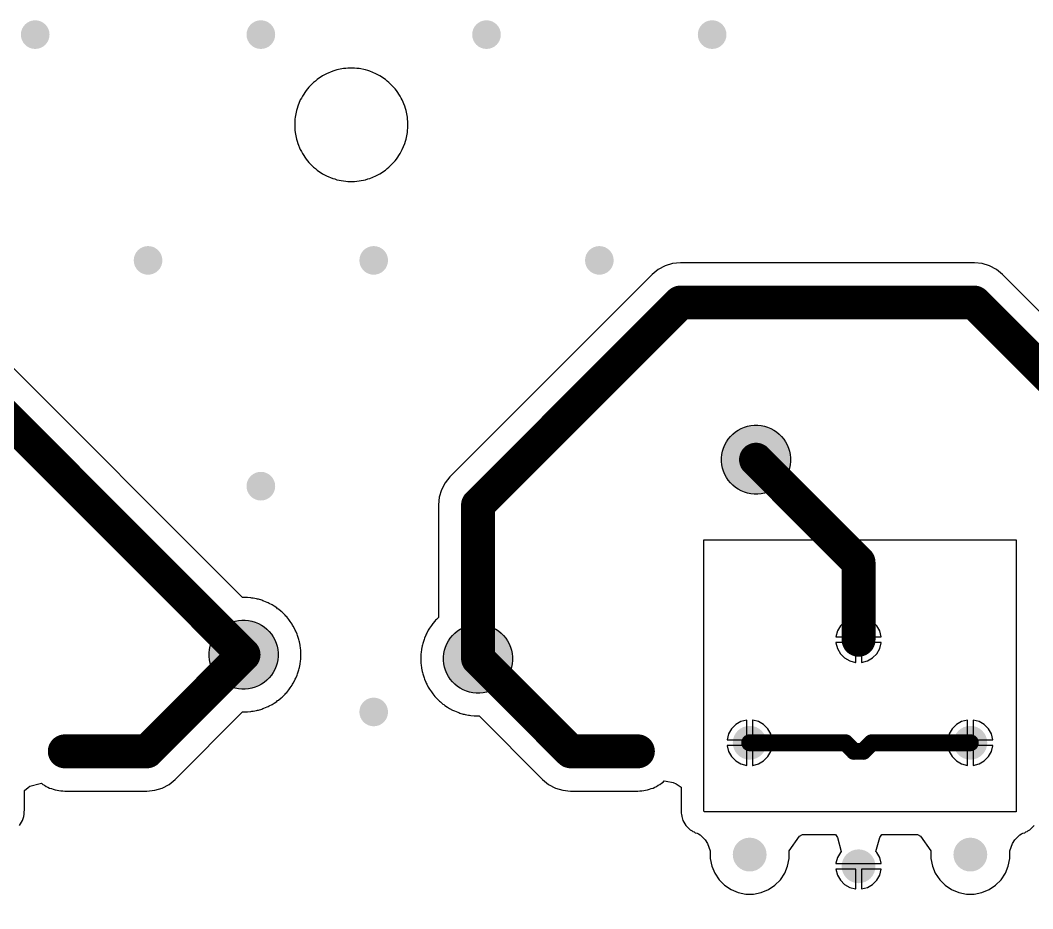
# Model space of a CAD drawing. Header units: inches. Extents: x 4.53 to 13.89, y 0.79 to 10.58.
# Drawn here: x 8.635 to 10.402, y 4.775 to 6.324 of the extents above; entities that cross this region are included whole.
import ezdxf

# ---------------------------------------------------------------- set-up
doc = ezdxf.new("R2010")
doc.units = ezdxf.units.IN
doc.header["$MEASUREMENT"] = 0
for name, color, linetype in [('Pad Holes', 156, 'Continuous'), ('Top Layer', 1, 'Continuous'), ('Via Holes', 16, 'Continuous')]:
    doc.layers.add(name, color=color, linetype=linetype)

# ---------------------------------------------------------------- blocks, each defined once
blk = doc.blocks.new('TEST_POINT_1_5MM_6')
at = {"layer": 'Top Layer'}
blk.add_hatch(color=1, dxfattribs=at).paths.add_polyline_path([(-0.003, -0.0602), (-0.0088, -0.0596), (-0.0146, -0.0585), (-0.0203, -0.0568), (-0.0258, -0.0545), (-0.031, -0.0517), (-0.0359, -0.0484), (-0.0405, -0.0447), (-0.0447, -0.0405), (-0.0484, -0.0359), (-0.0517, -0.031), (-0.0545, -0.0258), (-0.0568, -0.0203), (-0.0585, -0.0146), (-0.0596, -0.0088), (-0.0602, -0.003), (-0.0602, 0), (-0.0602, 0.003), (-0.0596, 0.0088), (-0.0585, 0.0146), (-0.0568, 0.0203), (-0.0545, 0.0258), (-0.0517, 0.031), (-0.0484, 0.0359), (-0.0447, 0.0405), (-0.0405, 0.0447), (-0.0359, 0.0484), (-0.031, 0.0517), (-0.0258, 0.0545), (-0.0203, 0.0568), (-0.0146, 0.0585), (-0.0088, 0.0596), (-0.003, 0.0602), (0, 0.0602), (0.003, 0.0602), (0.0088, 0.0596), (0.0146, 0.0585), (0.0203, 0.0568), (0.0258, 0.0545), (0.031, 0.0517), (0.0359, 0.0484), (0.0405, 0.0447), (0.0447, 0.0405), (0.0484, 0.0359), (0.0517, 0.031), (0.0545, 0.0258), (0.0568, 0.0203), (0.0585, 0.0146), (0.0596, 0.0088), (0.0602, 0.003), (0.0602, 0), (0.0602, -0.003), (0.0596, -0.0088), (0.0585, -0.0146), (0.0568, -0.0203), (0.0545, -0.0258), (0.0517, -0.031), (0.0484, -0.0359), (0.0447, -0.0405), (0.0405, -0.0447), (0.0359, -0.0484), (0.031, -0.0517), (0.0258, -0.0545), (0.0203, -0.0568), (0.0146, -0.0585), (0.0088, -0.0596), (0.003, -0.0602), (0, -0.0602)])
for p, q in [((-0.031, 0.0517), (-0.0258, 0.0545)), ((-0.0258, 0.0545), (-0.0203, 0.0568)), ((-0.0203, 0.0568), (-0.0146, 0.0585)), ((-0.0146, 0.0585), (-0.0088, 0.0596)), ((-0.0088, 0.0596), (-0.003, 0.0602)), ((-0.003, 0.0602), (0, 0.0602)), ((0, 0.0602), (0.003, 0.0602)), ((0.003, 0.0602), (0.0088, 0.0596)), ((0.0088, 0.0596), (0.0146, 0.0585)), ((0.0146, 0.0585), (0.0203, 0.0568)), ((0.0203, 0.0568), (0.0258, 0.0545)), ((0.0258, 0.0545), (0.031, 0.0517)), ((-0.0517, 0.031), (-0.0484, 0.0359)), ((-0.0484, 0.0359), (-0.0447, 0.0405)), ((-0.0447, 0.0405), (-0.0405, 0.0447)), ((-0.0405, 0.0447), (-0.0359, 0.0484)), ((-0.0359, 0.0484), (-0.031, 0.0517)), ((0.031, 0.0517), (0.0359, 0.0484)), ((0.0359, 0.0484), (0.0405, 0.0447)), ((0.0405, 0.0447), (0.0447, 0.0405)), ((0.0447, 0.0405), (0.0484, 0.0359)), ((0.0484, 0.0359), (0.0517, 0.031)), ((-0.0585, 0.0146), (-0.0568, 0.0203)), ((-0.0568, 0.0203), (-0.0545, 0.0258)), ((-0.0545, 0.0258), (-0.0517, 0.031)), ((0.0517, 0.031), (0.0545, 0.0258)), ((0.0545, 0.0258), (0.0568, 0.0203)), ((0.0568, 0.0203), (0.0585, 0.0146)), ((-0.0602, 0.003), (-0.0596, 0.0088)), ((-0.0602, 0), (-0.0602, 0.003)), ((-0.0602, -0.003), (-0.0602, 0)), ((-0.0596, 0.0088), (-0.0585, 0.0146)), ((0.0585, 0.0146), (0.0596, 0.0088)), ((0.0596, 0.0088), (0.0602, 0.003)), ((0.0602, 0.003), (0.0602, 0)), ((0.0602, 0), (0.0602, -0.003)), ((-0.0596, -0.0088), (-0.0602, -0.003)), ((-0.0585, -0.0146), (-0.0596, -0.0088)), ((-0.0568, -0.0203), (-0.0585, -0.0146)), ((0.0585, -0.0146), (0.0568, -0.0203)), ((0.0596, -0.0088), (0.0585, -0.0146)), ((0.0602, -0.003), (0.0596, -0.0088)), ((-0.0545, -0.0258), (-0.0568, -0.0203)), ((-0.0517, -0.031), (-0.0545, -0.0258)), ((-0.0484, -0.0359), (-0.0517, -0.031)), ((0.0517, -0.031), (0.0484, -0.0359)), ((0.0545, -0.0258), (0.0517, -0.031)), ((0.0568, -0.0203), (0.0545, -0.0258)), ((-0.0447, -0.0405), (-0.0484, -0.0359)), ((-0.0405, -0.0447), (-0.0447, -0.0405)), ((-0.0359, -0.0484), (-0.0405, -0.0447)), ((-0.031, -0.0517), (-0.0359, -0.0484)), ((-0.0258, -0.0545), (-0.031, -0.0517)), ((0.031, -0.0517), (0.0258, -0.0545)), ((0.0359, -0.0484), (0.031, -0.0517)), ((0.0405, -0.0447), (0.0359, -0.0484)), ((0.0447, -0.0405), (0.0405, -0.0447)), ((0.0484, -0.0359), (0.0447, -0.0405)), ((-0.0203, -0.0568), (-0.0258, -0.0545)), ((-0.0146, -0.0585), (-0.0203, -0.0568)), ((-0.0088, -0.0596), (-0.0146, -0.0585)), ((-0.003, -0.0602), (-0.0088, -0.0596)), ((0, -0.0602), (-0.003, -0.0602)), ((0, -0.0602), (0, -0.0602)), ((0.003, -0.0602), (0, -0.0602)), ((0.0088, -0.0596), (0.003, -0.0602)), ((0.0146, -0.0585), (0.0088, -0.0596)), ((0.0203, -0.0568), (0.0146, -0.0585)), ((0.0258, -0.0545), (0.0203, -0.0568))]:
    blk.add_line(p, q, dxfattribs=at)
blk = doc.blocks.new('TEST_POINT_1_5MM_11')
at = {"layer": 'Top Layer'}
blk.add_hatch(color=1, dxfattribs=at).paths.add_polyline_path([(-0.003, -0.0602), (-0.0088, -0.0596), (-0.0146, -0.0585), (-0.0203, -0.0568), (-0.0258, -0.0545), (-0.031, -0.0517), (-0.0359, -0.0484), (-0.0405, -0.0447), (-0.0447, -0.0405), (-0.0484, -0.0359), (-0.0517, -0.031), (-0.0545, -0.0258), (-0.0568, -0.0203), (-0.0585, -0.0146), (-0.0596, -0.0088), (-0.0602, -0.003), (-0.0602, 0), (-0.0602, 0.003), (-0.0596, 0.0088), (-0.0585, 0.0146), (-0.0568, 0.0203), (-0.0545, 0.0258), (-0.0517, 0.031), (-0.0484, 0.0359), (-0.0447, 0.0405), (-0.0405, 0.0447), (-0.0359, 0.0484), (-0.031, 0.0517), (-0.0258, 0.0545), (-0.0203, 0.0568), (-0.0146, 0.0585), (-0.0088, 0.0596), (-0.003, 0.0602), (0, 0.0602), (0.003, 0.0602), (0.0088, 0.0596), (0.0146, 0.0585), (0.0203, 0.0568), (0.0258, 0.0545), (0.031, 0.0517), (0.0359, 0.0484), (0.0405, 0.0447), (0.0447, 0.0405), (0.0484, 0.0359), (0.0517, 0.031), (0.0545, 0.0258), (0.0568, 0.0203), (0.0585, 0.0146), (0.0596, 0.0088), (0.0602, 0.003), (0.0602, 0), (0.0602, -0.003), (0.0596, -0.0088), (0.0585, -0.0146), (0.0568, -0.0203), (0.0545, -0.0258), (0.0517, -0.031), (0.0484, -0.0359), (0.0447, -0.0405), (0.0405, -0.0447), (0.0359, -0.0484), (0.031, -0.0517), (0.0258, -0.0545), (0.0203, -0.0568), (0.0146, -0.0585), (0.0088, -0.0596), (0.003, -0.0602), (0, -0.0602)])
for p, q in [((-0.031, 0.0517), (-0.0258, 0.0545)), ((-0.0258, 0.0545), (-0.0203, 0.0568)), ((-0.0203, 0.0568), (-0.0146, 0.0585)), ((-0.0146, 0.0585), (-0.0088, 0.0596)), ((-0.0088, 0.0596), (-0.003, 0.0602)), ((-0.003, 0.0602), (0, 0.0602)), ((0, 0.0602), (0.003, 0.0602)), ((0.003, 0.0602), (0.0088, 0.0596)), ((0.0088, 0.0596), (0.0146, 0.0585)), ((0.0146, 0.0585), (0.0203, 0.0568)), ((0.0203, 0.0568), (0.0258, 0.0545)), ((0.0258, 0.0545), (0.031, 0.0517)), ((-0.0517, 0.031), (-0.0484, 0.0359)), ((-0.0484, 0.0359), (-0.0447, 0.0405)), ((-0.0447, 0.0405), (-0.0405, 0.0447)), ((-0.0405, 0.0447), (-0.0359, 0.0484)), ((-0.0359, 0.0484), (-0.031, 0.0517)), ((0.031, 0.0517), (0.0359, 0.0484)), ((0.0359, 0.0484), (0.0405, 0.0447)), ((0.0405, 0.0447), (0.0447, 0.0405)), ((0.0447, 0.0405), (0.0484, 0.0359)), ((0.0484, 0.0359), (0.0517, 0.031)), ((-0.0585, 0.0146), (-0.0568, 0.0203)), ((-0.0568, 0.0203), (-0.0545, 0.0258)), ((-0.0545, 0.0258), (-0.0517, 0.031)), ((0.0517, 0.031), (0.0545, 0.0258)), ((0.0545, 0.0258), (0.0568, 0.0203)), ((0.0568, 0.0203), (0.0585, 0.0146)), ((-0.0602, 0.003), (-0.0596, 0.0088)), ((-0.0602, 0), (-0.0602, 0.003)), ((-0.0602, -0.003), (-0.0602, 0)), ((-0.0596, 0.0088), (-0.0585, 0.0146)), ((0.0585, 0.0146), (0.0596, 0.0088)), ((0.0596, 0.0088), (0.0602, 0.003)), ((0.0602, 0.003), (0.0602, 0)), ((0.0602, 0), (0.0602, -0.003)), ((-0.0596, -0.0088), (-0.0602, -0.003)), ((-0.0585, -0.0146), (-0.0596, -0.0088)), ((-0.0568, -0.0203), (-0.0585, -0.0146)), ((0.0585, -0.0146), (0.0568, -0.0203)), ((0.0596, -0.0088), (0.0585, -0.0146)), ((0.0602, -0.003), (0.0596, -0.0088)), ((-0.0545, -0.0258), (-0.0568, -0.0203)), ((-0.0517, -0.031), (-0.0545, -0.0258)), ((-0.0484, -0.0359), (-0.0517, -0.031)), ((0.0517, -0.031), (0.0484, -0.0359)), ((0.0545, -0.0258), (0.0517, -0.031)), ((0.0568, -0.0203), (0.0545, -0.0258)), ((-0.0447, -0.0405), (-0.0484, -0.0359)), ((-0.0405, -0.0447), (-0.0447, -0.0405)), ((-0.0359, -0.0484), (-0.0405, -0.0447)), ((-0.031, -0.0517), (-0.0359, -0.0484)), ((-0.0258, -0.0545), (-0.031, -0.0517)), ((0.031, -0.0517), (0.0258, -0.0545)), ((0.0359, -0.0484), (0.031, -0.0517)), ((0.0405, -0.0447), (0.0359, -0.0484)), ((0.0447, -0.0405), (0.0405, -0.0447)), ((0.0484, -0.0359), (0.0447, -0.0405)), ((-0.0203, -0.0568), (-0.0258, -0.0545)), ((-0.0146, -0.0585), (-0.0203, -0.0568)), ((-0.0088, -0.0596), (-0.0146, -0.0585)), ((-0.003, -0.0602), (-0.0088, -0.0596)), ((0, -0.0602), (-0.003, -0.0602)), ((0, -0.0602), (0, -0.0602)), ((0.003, -0.0602), (0, -0.0602)), ((0.0088, -0.0596), (0.003, -0.0602)), ((0.0146, -0.0585), (0.0088, -0.0596)), ((0.0203, -0.0568), (0.0146, -0.0585)), ((0.0258, -0.0545), (0.0203, -0.0568))]:
    blk.add_line(p, q, dxfattribs=at)
blk = doc.blocks.new('TEST_POINT_1_5MM_14')
at = {"layer": 'Top Layer'}
blk.add_hatch(color=1, dxfattribs=at).paths.add_polyline_path([(-0.003, -0.0602), (-0.0088, -0.0596), (-0.0146, -0.0585), (-0.0203, -0.0568), (-0.0258, -0.0545), (-0.031, -0.0517), (-0.0359, -0.0484), (-0.0405, -0.0447), (-0.0447, -0.0405), (-0.0484, -0.0359), (-0.0517, -0.031), (-0.0545, -0.0258), (-0.0568, -0.0203), (-0.0585, -0.0146), (-0.0596, -0.0088), (-0.0602, -0.003), (-0.0602, 0), (-0.0602, 0.003), (-0.0596, 0.0088), (-0.0585, 0.0146), (-0.0568, 0.0203), (-0.0545, 0.0258), (-0.0517, 0.031), (-0.0484, 0.0359), (-0.0447, 0.0405), (-0.0405, 0.0447), (-0.0359, 0.0484), (-0.031, 0.0517), (-0.0258, 0.0545), (-0.0203, 0.0568), (-0.0146, 0.0585), (-0.0088, 0.0596), (-0.003, 0.0602), (0, 0.0602), (0.003, 0.0602), (0.0088, 0.0596), (0.0146, 0.0585), (0.0203, 0.0568), (0.0258, 0.0545), (0.031, 0.0517), (0.0359, 0.0484), (0.0405, 0.0447), (0.0447, 0.0405), (0.0484, 0.0359), (0.0517, 0.031), (0.0545, 0.0258), (0.0568, 0.0203), (0.0585, 0.0146), (0.0596, 0.0088), (0.0602, 0.003), (0.0602, 0), (0.0602, -0.003), (0.0596, -0.0088), (0.0585, -0.0146), (0.0568, -0.0203), (0.0545, -0.0258), (0.0517, -0.031), (0.0484, -0.0359), (0.0447, -0.0405), (0.0405, -0.0447), (0.0359, -0.0484), (0.031, -0.0517), (0.0258, -0.0545), (0.0203, -0.0568), (0.0146, -0.0585), (0.0088, -0.0596), (0.003, -0.0602), (0, -0.0602)])
for p, q in [((-0.031, 0.0517), (-0.0258, 0.0545)), ((-0.0258, 0.0545), (-0.0203, 0.0568)), ((-0.0203, 0.0568), (-0.0146, 0.0585)), ((-0.0146, 0.0585), (-0.0088, 0.0596)), ((-0.0088, 0.0596), (-0.003, 0.0602)), ((-0.003, 0.0602), (0, 0.0602)), ((0, 0.0602), (0.003, 0.0602)), ((0.003, 0.0602), (0.0088, 0.0596)), ((0.0088, 0.0596), (0.0146, 0.0585)), ((0.0146, 0.0585), (0.0203, 0.0568)), ((0.0203, 0.0568), (0.0258, 0.0545)), ((0.0258, 0.0545), (0.031, 0.0517)), ((-0.0517, 0.031), (-0.0484, 0.0359)), ((-0.0484, 0.0359), (-0.0447, 0.0405)), ((-0.0447, 0.0405), (-0.0405, 0.0447)), ((-0.0405, 0.0447), (-0.0359, 0.0484)), ((-0.0359, 0.0484), (-0.031, 0.0517)), ((0.031, 0.0517), (0.0359, 0.0484)), ((0.0359, 0.0484), (0.0405, 0.0447)), ((0.0405, 0.0447), (0.0447, 0.0405)), ((0.0447, 0.0405), (0.0484, 0.0359)), ((0.0484, 0.0359), (0.0517, 0.031)), ((-0.0585, 0.0146), (-0.0568, 0.0203)), ((-0.0568, 0.0203), (-0.0545, 0.0258)), ((-0.0545, 0.0258), (-0.0517, 0.031)), ((0.0517, 0.031), (0.0545, 0.0258)), ((0.0545, 0.0258), (0.0568, 0.0203)), ((0.0568, 0.0203), (0.0585, 0.0146)), ((-0.0602, 0.003), (-0.0596, 0.0088)), ((-0.0602, 0), (-0.0602, 0.003)), ((-0.0602, -0.003), (-0.0602, 0)), ((-0.0596, 0.0088), (-0.0585, 0.0146)), ((0.0585, 0.0146), (0.0596, 0.0088)), ((0.0596, 0.0088), (0.0602, 0.003)), ((0.0602, 0.003), (0.0602, 0)), ((0.0602, 0), (0.0602, -0.003)), ((-0.0596, -0.0088), (-0.0602, -0.003)), ((-0.0585, -0.0146), (-0.0596, -0.0088)), ((-0.0568, -0.0203), (-0.0585, -0.0146)), ((0.0585, -0.0146), (0.0568, -0.0203)), ((0.0596, -0.0088), (0.0585, -0.0146)), ((0.0602, -0.003), (0.0596, -0.0088)), ((-0.0545, -0.0258), (-0.0568, -0.0203)), ((-0.0517, -0.031), (-0.0545, -0.0258)), ((-0.0484, -0.0359), (-0.0517, -0.031)), ((0.0517, -0.031), (0.0484, -0.0359)), ((0.0545, -0.0258), (0.0517, -0.031)), ((0.0568, -0.0203), (0.0545, -0.0258)), ((-0.0447, -0.0405), (-0.0484, -0.0359)), ((-0.0405, -0.0447), (-0.0447, -0.0405)), ((-0.0359, -0.0484), (-0.0405, -0.0447)), ((-0.031, -0.0517), (-0.0359, -0.0484)), ((-0.0258, -0.0545), (-0.031, -0.0517)), ((0.031, -0.0517), (0.0258, -0.0545)), ((0.0359, -0.0484), (0.031, -0.0517)), ((0.0405, -0.0447), (0.0359, -0.0484)), ((0.0447, -0.0405), (0.0405, -0.0447)), ((0.0484, -0.0359), (0.0447, -0.0405)), ((-0.0203, -0.0568), (-0.0258, -0.0545)), ((-0.0146, -0.0585), (-0.0203, -0.0568)), ((-0.0088, -0.0596), (-0.0146, -0.0585)), ((-0.003, -0.0602), (-0.0088, -0.0596)), ((0, -0.0602), (-0.003, -0.0602)), ((0, -0.0602), (0, -0.0602)), ((0.003, -0.0602), (0, -0.0602)), ((0.0088, -0.0596), (0.003, -0.0602)), ((0.0146, -0.0585), (0.0088, -0.0596)), ((0.0203, -0.0568), (0.0146, -0.0585)), ((0.0258, -0.0545), (0.0203, -0.0568))]:
    blk.add_line(p, q, dxfattribs=at)
blk = doc.blocks.new('RES_2W_VERTICAL_95')
at = {"layer": 'Pad Holes'}
h = blk.add_hatch(color=7, dxfattribs=at)
edge = h.paths.add_edge_path()
edge.add_arc((0, 0), 0.0197, 0, 360)
h = blk.add_hatch(color=7, dxfattribs=at)
edge = h.paths.add_edge_path()
edge.add_arc((0.195, 0), 0.0197, 0, 360)
at = {"layer": 'Top Layer'}
h = blk.add_hatch(color=1, dxfattribs=at)
edge = h.paths.add_edge_path()
edge.add_arc((0, 0), 0.0295, 0, 360)
h = blk.add_hatch(color=1, dxfattribs=at)
edge = h.paths.add_edge_path()
edge.add_arc((0.195, 0), 0.0295, 0, 360)
blk = doc.blocks.new('RES_2W_VERTICAL_99')
at = {"layer": 'Pad Holes'}
h = blk.add_hatch(color=7, dxfattribs=at)
edge = h.paths.add_edge_path()
edge.add_arc((0, 0), 0.0197, 0, 360)
h = blk.add_hatch(color=7, dxfattribs=at)
edge = h.paths.add_edge_path()
edge.add_arc((0.195, 0), 0.0197, 0, 360)
at = {"layer": 'Top Layer'}
h = blk.add_hatch(color=1, dxfattribs=at)
edge = h.paths.add_edge_path()
edge.add_arc((0, 0), 0.0295, 0, 360)
h = blk.add_hatch(color=1, dxfattribs=at)
edge = h.paths.add_edge_path()
edge.add_arc((0.195, 0), 0.0295, 0, 360)
blk = doc.blocks.new('CAP_PANASSONIC_100N_450V_105')
at = {"layer": 'Pad Holes'}
h = blk.add_hatch(color=7, dxfattribs=at)
edge = h.paths.add_edge_path()
edge.add_arc((0, 0), 0.0197, 0, 360)
h = blk.add_hatch(color=7, dxfattribs=at)
edge = h.paths.add_edge_path()
edge.add_arc((0.395, 0), 0.0197, 0, 360)
at = {"layer": 'Top Layer'}
h = blk.add_hatch(color=1, dxfattribs=at)
edge = h.paths.add_edge_path()
edge.add_arc((0, 0), 0.0295, 0, 360)
h = blk.add_hatch(color=1, dxfattribs=at)
edge = h.paths.add_edge_path()
edge.add_arc((0.395, 0), 0.0295, 0, 360)
blk = doc.blocks.new('CAP_PANASSONIC_100N_450V_116')
at = {"layer": 'Pad Holes'}
h = blk.add_hatch(color=7, dxfattribs=at)
edge = h.paths.add_edge_path()
edge.add_arc((0, 0), 0.0197, 0, 360)
h = blk.add_hatch(color=7, dxfattribs=at)
edge = h.paths.add_edge_path()
edge.add_arc((0.395, 0), 0.0197, 0, 360)
at = {"layer": 'Top Layer'}
h = blk.add_hatch(color=1, dxfattribs=at)
edge = h.paths.add_edge_path()
edge.add_arc((0, 0), 0.0295, 0, 360)
h = blk.add_hatch(color=1, dxfattribs=at)
edge = h.paths.add_edge_path()
edge.add_arc((0.395, 0), 0.0295, 0, 360)
blk = doc.blocks.new('CAP_PANASSONIC_100N_450V_117')
at = {"layer": 'Pad Holes'}
h = blk.add_hatch(color=7, dxfattribs=at)
edge = h.paths.add_edge_path()
edge.add_arc((0, 0), 0.0197, 0, 360)
h = blk.add_hatch(color=7, dxfattribs=at)
edge = h.paths.add_edge_path()
edge.add_arc((0.395, 0), 0.0197, 0, 360)
at = {"layer": 'Top Layer'}
h = blk.add_hatch(color=1, dxfattribs=at)
edge = h.paths.add_edge_path()
edge.add_arc((0, 0), 0.0295, 0, 360)
h = blk.add_hatch(color=1, dxfattribs=at)
edge = h.paths.add_edge_path()
edge.add_arc((0.395, 0), 0.0295, 0, 360)

msp = doc.modelspace()

# ---------------------------------------------------------------- hatches: boundary and pattern name
at = {"layer": 'Top Layer'}
h = msp.add_hatch(color=1, dxfattribs=at)
edge = h.paths.add_edge_path()
edge.add_arc((8.6614, 6.2992), 0.025, 0, 360)
h = msp.add_hatch(color=1, dxfattribs=at)
edge = h.paths.add_edge_path()
edge.add_arc((9.0551, 6.2992), 0.025, 0, 360)
h = msp.add_hatch(color=1, dxfattribs=at)
edge = h.paths.add_edge_path()
edge.add_arc((9.4488, 6.2992), 0.025, 0, 360)
h = msp.add_hatch(color=1, dxfattribs=at)
edge = h.paths.add_edge_path()
edge.add_arc((9.8425, 6.2992), 0.025, 0, 360)
h = msp.add_hatch(color=1, dxfattribs=at)
edge = h.paths.add_edge_path()
edge.add_arc((8.8583, 5.9055), 0.025, 0, 360)
h = msp.add_hatch(color=1, dxfattribs=at)
edge = h.paths.add_edge_path()
edge.add_arc((9.252, 5.9055), 0.025, 0, 360)
h = msp.add_hatch(color=1, dxfattribs=at)
edge = h.paths.add_edge_path()
edge.add_arc((9.6457, 5.9055), 0.025, 0, 360)
h = msp.add_hatch(color=1, dxfattribs=at)
edge = h.paths.add_edge_path()
edge.add_arc((9.0551, 5.5118), 0.025, 0, 360)
h = msp.add_hatch(color=1, dxfattribs=at)
edge = h.paths.add_edge_path()
edge.add_arc((9.252, 5.1181), 0.025, 0, 360)
at = {"layer": 'Via Holes'}
h = msp.add_hatch(color=7, dxfattribs=at)
edge = h.paths.add_edge_path()
edge.add_arc((8.6614, 6.2992), 0.014, 0, 360)
h = msp.add_hatch(color=7, dxfattribs=at)
edge = h.paths.add_edge_path()
edge.add_arc((9.0551, 6.2992), 0.014, 0, 360)
h = msp.add_hatch(color=7, dxfattribs=at)
edge = h.paths.add_edge_path()
edge.add_arc((9.4488, 6.2992), 0.014, 0, 360)
h = msp.add_hatch(color=7, dxfattribs=at)
edge = h.paths.add_edge_path()
edge.add_arc((9.8425, 6.2992), 0.014, 0, 360)
h = msp.add_hatch(color=7, dxfattribs=at)
edge = h.paths.add_edge_path()
edge.add_arc((8.8583, 5.9055), 0.014, 0, 360)
h = msp.add_hatch(color=7, dxfattribs=at)
edge = h.paths.add_edge_path()
edge.add_arc((9.252, 5.9055), 0.014, 0, 360)
h = msp.add_hatch(color=7, dxfattribs=at)
edge = h.paths.add_edge_path()
edge.add_arc((9.6457, 5.9055), 0.014, 0, 360)
h = msp.add_hatch(color=7, dxfattribs=at)
edge = h.paths.add_edge_path()
edge.add_arc((9.0551, 5.5118), 0.014, 0, 360)
h = msp.add_hatch(color=7, dxfattribs=at)
edge = h.paths.add_edge_path()
edge.add_arc((9.252, 5.1181), 0.014, 0, 360)

# ---------------------------------------------------------------- linework, layer by layer
at = {"layer": 'Top Layer'}
for p, q in [((9.1842, 6.2365), (9.1804, 6.2355)), ((9.1879, 6.2377), (9.1842, 6.2365)), ((9.1993, 6.24), (9.1879, 6.2377)), ((9.2032, 6.2402), (9.1993, 6.24)), ((9.207, 6.2407), (9.2032, 6.2402)), ((9.2187, 6.2407), (9.207, 6.2407)), ((9.2225, 6.2402), (9.2187, 6.2407)), ((9.2264, 6.24), (9.2225, 6.2402)), ((9.2378, 6.2377), (9.2264, 6.24)), ((9.2415, 6.2365), (9.2378, 6.2377)), ((9.2453, 6.2355), (9.2415, 6.2365)), ((9.1531, 6.2209), (9.1502, 6.2183)), ((9.1628, 6.2273), (9.1531, 6.2209)), ((9.1663, 6.2291), (9.1628, 6.2273)), ((9.1697, 6.231), (9.1663, 6.2291)), ((9.1804, 6.2355), (9.1697, 6.231)), ((9.256, 6.231), (9.2453, 6.2355)), ((9.2594, 6.2291), (9.256, 6.231)), ((9.2629, 6.2273), (9.2594, 6.2291)), ((9.2726, 6.2209), (9.2629, 6.2273)), ((9.2755, 6.2183), (9.2726, 6.2209)), ((9.134, 6.2017), (9.1275, 6.192)), ((9.1365, 6.2046), (9.134, 6.2017)), ((9.1389, 6.2077), (9.1365, 6.2046)), ((9.1471, 6.2159), (9.1389, 6.2077)), ((9.1502, 6.2183), (9.1471, 6.2159)), ((9.2786, 6.2159), (9.2755, 6.2183)), ((9.2868, 6.2077), (9.2786, 6.2159)), ((9.2892, 6.2046), (9.2868, 6.2077)), ((9.2917, 6.2017), (9.2892, 6.2046)), ((9.2982, 6.192), (9.2917, 6.2017)), ((9.1238, 6.1852), (9.1194, 6.1744)), ((9.1258, 6.1885), (9.1238, 6.1852)), ((9.1275, 6.192), (9.1258, 6.1885)), ((9.2999, 6.1885), (9.2982, 6.192)), ((9.3019, 6.1852), (9.2999, 6.1885)), ((9.3063, 6.1744), (9.3019, 6.1852)), ((9.1171, 6.167), (9.1148, 6.1555)), ((9.1184, 6.1706), (9.1171, 6.167)), ((9.1194, 6.1744), (9.1184, 6.1706)), ((9.3073, 6.1706), (9.3063, 6.1744)), ((9.3086, 6.167), (9.3073, 6.1706)), ((9.3109, 6.1555), (9.3086, 6.167)), ((9.1146, 6.1517), (9.1141, 6.1478)), ((9.1141, 6.1478), (9.1141, 6.1362)), ((9.1148, 6.1555), (9.1146, 6.1517)), ((9.3111, 6.1517), (9.3109, 6.1555)), ((9.3116, 6.1478), (9.3111, 6.1517)), ((9.3116, 6.1362), (9.3116, 6.1478)), ((9.1141, 6.1362), (9.1146, 6.1323)), ((9.1146, 6.1323), (9.1148, 6.1284)), ((9.3109, 6.1284), (9.3111, 6.1323)), ((9.3111, 6.1323), (9.3116, 6.1362)), ((9.1148, 6.1284), (9.1171, 6.117)), ((9.1171, 6.117), (9.1184, 6.1133)), ((9.1184, 6.1133), (9.1194, 6.1096)), ((9.3063, 6.1096), (9.3073, 6.1133)), ((9.3073, 6.1133), (9.3086, 6.117)), ((9.3086, 6.117), (9.3109, 6.1284)), ((9.1194, 6.1096), (9.1238, 6.0988)), ((9.1238, 6.0988), (9.1258, 6.0954)), ((9.1258, 6.0954), (9.1275, 6.0919)), ((9.2982, 6.0919), (9.2999, 6.0954)), ((9.2999, 6.0954), (9.3019, 6.0988)), ((9.3019, 6.0988), (9.3063, 6.1096)), ((9.1275, 6.0919), (9.134, 6.0823)), ((9.134, 6.0823), (9.1365, 6.0793)), ((9.1365, 6.0793), (9.1389, 6.0763)), ((9.2868, 6.0763), (9.2892, 6.0793)), ((9.2892, 6.0793), (9.2917, 6.0823)), ((9.2917, 6.0823), (9.2982, 6.0919)), ((9.1389, 6.0763), (9.1471, 6.068)), ((9.1471, 6.068), (9.1502, 6.0657)), ((9.1502, 6.0657), (9.1531, 6.0631)), ((9.1531, 6.0631), (9.1628, 6.0566)), ((9.2629, 6.0566), (9.2726, 6.0631)), ((9.2726, 6.0631), (9.2755, 6.0657)), ((9.2755, 6.0657), (9.2786, 6.068)), ((9.2786, 6.068), (9.2868, 6.0763)), ((9.1628, 6.0566), (9.1663, 6.0549)), ((9.1663, 6.0549), (9.1697, 6.053)), ((9.1697, 6.053), (9.1804, 6.0485)), ((9.1804, 6.0485), (9.1842, 6.0475)), ((9.1842, 6.0475), (9.1879, 6.0462)), ((9.1879, 6.0462), (9.1993, 6.044)), ((9.1993, 6.044), (9.2032, 6.0437)), ((9.2032, 6.0437), (9.207, 6.0432)), ((9.207, 6.0432), (9.2187, 6.0432)), ((9.2187, 6.0432), (9.2225, 6.0437)), ((9.2225, 6.0437), (9.2264, 6.044)), ((9.2264, 6.044), (9.2378, 6.0462)), ((9.2378, 6.0462), (9.2415, 6.0475)), ((9.2415, 6.0475), (9.2453, 6.0485)), ((9.2453, 6.0485), (9.256, 6.053)), ((9.256, 6.053), (9.2594, 6.0549)), ((9.2594, 6.0549), (9.2629, 6.0566)), ((9.787, 5.9012), (9.7735, 5.8999)), ((10.3, 5.9012), (9.787, 5.9012)), ((10.3135, 5.8999), (10.3, 5.9012)), ((9.7485, 5.8896), (9.738, 5.881)), ((9.7605, 5.896), (9.7485, 5.8896)), ((9.7735, 5.8999), (9.7605, 5.896)), ((10.3265, 5.896), (10.3135, 5.8999)), ((10.3385, 5.8896), (10.3265, 5.896)), ((10.349, 5.881), (10.3385, 5.8896)), ((9.738, 5.881), (9.385, 5.528)), ((10.7807, 5.4492), (10.349, 5.881)), ((9.023, 5.3179), (8.575, 5.766)), ((9.3764, 5.5175), (9.37, 5.5055)), ((9.385, 5.528), (9.3764, 5.5175)), ((9.37, 5.5055), (9.3661, 5.4925)), ((9.3661, 5.4925), (9.3648, 5.479)), ((9.3648, 5.479), (9.3648, 5.2831)), ((9.828, 4.9868), (9.828, 5.418)), ((9.828, 5.418), (10.373, 5.418)), ((10.373, 5.418), (10.373, 4.981)), ((9.028, 5.3179), (9.023, 5.3179)), ((9.0299, 5.3177), (9.028, 5.3179)), ((9.0318, 5.3177), (9.0299, 5.3177)), ((9.0377, 5.3171), (9.0318, 5.3177)), ((9.0396, 5.3167), (9.0377, 5.3171)), ((9.0416, 5.3166), (9.0396, 5.3167)), ((9.0474, 5.3154), (9.0416, 5.3166)), ((9.0492, 5.3148), (9.0474, 5.3154)), ((9.0512, 5.3145), (9.0492, 5.3148)), ((9.0568, 5.3128), (9.0512, 5.3145)), ((9.0586, 5.3119), (9.0568, 5.3128)), ((9.0605, 5.3114), (9.0586, 5.3119)), ((9.066, 5.3092), (9.0605, 5.3114)), ((9.0677, 5.3082), (9.066, 5.3092)), ((9.0695, 5.3075), (9.0677, 5.3082)), ((9.0747, 5.3047), (9.0695, 5.3075)), ((9.0763, 5.3036), (9.0747, 5.3047)), ((9.0781, 5.3027), (9.0763, 5.3036)), ((9.083, 5.2994), (9.0781, 5.3027)), ((9.0844, 5.2981), (9.083, 5.2994)), ((9.0861, 5.2971), (9.0844, 5.2981)), ((9.0907, 5.2934), (9.0861, 5.2971)), ((9.092, 5.2919), (9.0907, 5.2934)), ((9.0936, 5.2907), (9.092, 5.2919)), ((9.0977, 5.2866), (9.0936, 5.2907)), ((9.0989, 5.285), (9.0977, 5.2866)), ((9.1004, 5.2837), (9.0989, 5.285)), ((9.1041, 5.2791), (9.1004, 5.2837)), ((9.3648, 5.2831), (9.3613, 5.2796)), ((10.0928, 5.2835), (10.0827, 5.2808)), ((10.093, 5.2835), (10.0928, 5.2835)), ((10.093, 5.249), (10.093, 5.2835)), ((10.1032, 5.2835), (10.103, 5.2835)), ((10.103, 5.2835), (10.103, 5.249)), ((10.1133, 5.2808), (10.1032, 5.2835)), ((9.1051, 5.2774), (9.1041, 5.2791)), ((9.1064, 5.276), (9.1051, 5.2774)), ((9.1097, 5.2711), (9.1064, 5.276)), ((9.1106, 5.2693), (9.1097, 5.2711)), ((9.1117, 5.2677), (9.1106, 5.2693)), ((9.1145, 5.2625), (9.1117, 5.2677)), ((9.3526, 5.269), (9.3493, 5.2641)), ((9.3539, 5.2704), (9.3526, 5.269)), ((9.3549, 5.2721), (9.3539, 5.2704)), ((9.3586, 5.2767), (9.3549, 5.2721)), ((9.3601, 5.278), (9.3586, 5.2767)), ((9.3613, 5.2796), (9.3601, 5.278)), ((10.0664, 5.2683), (10.0612, 5.2593)), ((10.0737, 5.2756), (10.0664, 5.2683)), ((10.0827, 5.2808), (10.0737, 5.2756)), ((10.1223, 5.2756), (10.1133, 5.2808)), ((10.1296, 5.2683), (10.1223, 5.2756)), ((10.1348, 5.2593), (10.1296, 5.2683)), ((9.1152, 5.2607), (9.1145, 5.2625)), ((9.1162, 5.259), (9.1152, 5.2607)), ((9.1184, 5.2535), (9.1162, 5.259)), ((9.1189, 5.2516), (9.1184, 5.2535)), ((9.1198, 5.2498), (9.1189, 5.2516)), ((9.1215, 5.2442), (9.1198, 5.2498)), ((9.3428, 5.252), (9.3406, 5.2465)), ((9.3438, 5.2537), (9.3428, 5.252)), ((9.3445, 5.2555), (9.3438, 5.2537)), ((9.3473, 5.2607), (9.3445, 5.2555)), ((9.3484, 5.2623), (9.3473, 5.2607)), ((9.3493, 5.2641), (9.3484, 5.2623)), ((10.0612, 5.2593), (10.0585, 5.2492)), ((10.0585, 5.2492), (10.0585, 5.249)), ((10.0585, 5.249), (10.093, 5.249)), ((10.103, 5.249), (10.1375, 5.249)), ((10.1375, 5.2492), (10.1348, 5.2593)), ((10.1375, 5.249), (10.1375, 5.2492)), ((9.1218, 5.2422), (9.1215, 5.2442)), ((9.1224, 5.2404), (9.1218, 5.2422)), ((9.1236, 5.2346), (9.1224, 5.2404)), ((9.1237, 5.2326), (9.1236, 5.2346)), ((9.1241, 5.2307), (9.1237, 5.2326)), ((9.1247, 5.2249), (9.1241, 5.2307)), ((9.3366, 5.2334), (9.3354, 5.2276)), ((9.3372, 5.2352), (9.3366, 5.2334)), ((9.3375, 5.2372), (9.3372, 5.2352)), ((9.3392, 5.2428), (9.3375, 5.2372)), ((9.3401, 5.2446), (9.3392, 5.2428)), ((9.3406, 5.2465), (9.3401, 5.2446)), ((10.093, 5.239), (10.0585, 5.239)), ((10.0585, 5.239), (10.0585, 5.2388)), ((10.0585, 5.2388), (10.0612, 5.2287)), ((10.093, 5.2045), (10.093, 5.239)), ((10.1375, 5.239), (10.103, 5.239)), ((10.103, 5.239), (10.103, 5.2045)), ((10.1348, 5.2287), (10.1375, 5.2388)), ((10.1375, 5.2388), (10.1375, 5.239)), ((9.1247, 5.2229), (9.1247, 5.2249)), ((9.1249, 5.221), (9.1247, 5.2229)), ((9.1247, 5.2131), (9.1249, 5.215)), ((9.1247, 5.2111), (9.1247, 5.2131)), ((9.1249, 5.215), (9.1249, 5.221)), ((9.3343, 5.2159), (9.3341, 5.214)), ((9.3341, 5.214), (9.3341, 5.208)), ((9.3349, 5.2237), (9.3343, 5.2179)), ((9.3343, 5.2179), (9.3343, 5.2159)), ((9.3353, 5.2256), (9.3349, 5.2237)), ((9.3354, 5.2276), (9.3353, 5.2256)), ((10.0612, 5.2287), (10.0664, 5.2197)), ((10.0664, 5.2197), (10.0737, 5.2124)), ((10.0737, 5.2124), (10.0827, 5.2072)), ((10.1133, 5.2072), (10.1223, 5.2124)), ((10.1223, 5.2124), (10.1296, 5.2197)), ((10.1296, 5.2197), (10.1348, 5.2287)), ((9.1215, 5.1918), (9.1218, 5.1938)), ((9.1218, 5.1938), (9.1224, 5.1956)), ((9.1224, 5.1956), (9.1236, 5.2014)), ((9.1236, 5.2014), (9.1237, 5.2034)), ((9.1237, 5.2034), (9.1241, 5.2053)), ((9.1241, 5.2053), (9.1247, 5.2111)), ((9.3341, 5.208), (9.3343, 5.2061)), ((9.3343, 5.2061), (9.3343, 5.2041)), ((9.3343, 5.2041), (9.3349, 5.1983)), ((9.3349, 5.1983), (9.3353, 5.1964)), ((9.3353, 5.1964), (9.3354, 5.1944)), ((9.3354, 5.1944), (9.3366, 5.1886)), ((10.0827, 5.2072), (10.0928, 5.2045)), ((10.0928, 5.2045), (10.093, 5.2045)), ((10.103, 5.2045), (10.1032, 5.2045)), ((10.1032, 5.2045), (10.1133, 5.2072)), ((9.1152, 5.1753), (9.1162, 5.177)), ((9.1162, 5.177), (9.1184, 5.1825)), ((9.1184, 5.1825), (9.1189, 5.1844)), ((9.1189, 5.1844), (9.1198, 5.1862)), ((9.1198, 5.1862), (9.1215, 5.1918)), ((9.3366, 5.1886), (9.3372, 5.1868)), ((9.3372, 5.1868), (9.3375, 5.1848)), ((9.3375, 5.1848), (9.3392, 5.1792)), ((9.3392, 5.1792), (9.3401, 5.1774)), ((9.3401, 5.1774), (9.3406, 5.1755)), ((9.1041, 5.1569), (9.1051, 5.1586)), ((9.1051, 5.1586), (9.1064, 5.16)), ((9.1064, 5.16), (9.1097, 5.1649)), ((9.1097, 5.1649), (9.1106, 5.1667)), ((9.1106, 5.1667), (9.1117, 5.1683)), ((9.1117, 5.1683), (9.1145, 5.1735)), ((9.1145, 5.1735), (9.1152, 5.1753)), ((9.3406, 5.1755), (9.3428, 5.17)), ((9.3428, 5.17), (9.3438, 5.1683)), ((9.3438, 5.1683), (9.3445, 5.1665)), ((9.3445, 5.1665), (9.3473, 5.1613)), ((9.3473, 5.1613), (9.3484, 5.1597)), ((9.3484, 5.1597), (9.3493, 5.1579)), ((9.0861, 5.1389), (9.0907, 5.1426)), ((9.0907, 5.1426), (9.092, 5.1441)), ((9.092, 5.1441), (9.0936, 5.1453)), ((9.0936, 5.1453), (9.0977, 5.1494)), ((9.0977, 5.1494), (9.0989, 5.151)), ((9.0989, 5.151), (9.1004, 5.1523)), ((9.1004, 5.1523), (9.1041, 5.1569)), ((9.3493, 5.1579), (9.3526, 5.153)), ((9.3526, 5.153), (9.3539, 5.1516)), ((9.3539, 5.1516), (9.3549, 5.1499)), ((9.3549, 5.1499), (9.3586, 5.1453)), ((9.3586, 5.1453), (9.3601, 5.144)), ((9.3601, 5.144), (9.3613, 5.1424)), ((9.3613, 5.1424), (9.3654, 5.1383)), ((9.0512, 5.1215), (9.0568, 5.1232)), ((9.0568, 5.1232), (9.0586, 5.1241)), ((9.0586, 5.1241), (9.0605, 5.1246)), ((9.0605, 5.1246), (9.066, 5.1268)), ((9.066, 5.1268), (9.0677, 5.1278)), ((9.0677, 5.1278), (9.0695, 5.1285)), ((9.0695, 5.1285), (9.0747, 5.1313)), ((9.0747, 5.1313), (9.0763, 5.1324)), ((9.0763, 5.1324), (9.0781, 5.1333)), ((9.0781, 5.1333), (9.083, 5.1366)), ((9.083, 5.1366), (9.0844, 5.1379)), ((9.0844, 5.1379), (9.0861, 5.1389)), ((9.3654, 5.1383), (9.367, 5.1371)), ((9.367, 5.1371), (9.3683, 5.1356)), ((9.3683, 5.1356), (9.3729, 5.1319)), ((9.3729, 5.1319), (9.3746, 5.1309)), ((9.3746, 5.1309), (9.376, 5.1296)), ((9.376, 5.1296), (9.3809, 5.1263)), ((9.3809, 5.1263), (9.3827, 5.1254)), ((9.3827, 5.1254), (9.3843, 5.1243)), ((9.3843, 5.1243), (9.3895, 5.1215)), ((8.9054, 5.0005), (9.023, 5.1181)), ((9.023, 5.1181), (9.025, 5.1181)), ((9.025, 5.1181), (9.025, 5.1181)), ((9.025, 5.1181), (9.025, 5.1181)), ((9.025, 5.1181), (9.028, 5.1181)), ((9.028, 5.1181), (9.0299, 5.1183)), ((9.0299, 5.1183), (9.0318, 5.1183)), ((9.0318, 5.1183), (9.0377, 5.1189)), ((9.0377, 5.1189), (9.0396, 5.1193)), ((9.0396, 5.1193), (9.0416, 5.1194)), ((9.0416, 5.1194), (9.0474, 5.1206)), ((9.0474, 5.1206), (9.0492, 5.1212)), ((9.0492, 5.1212), (9.0512, 5.1215)), ((9.3895, 5.1215), (9.3913, 5.1208)), ((9.3913, 5.1208), (9.393, 5.1198)), ((9.393, 5.1198), (9.3985, 5.1176)), ((9.3985, 5.1176), (9.4004, 5.1171)), ((9.4004, 5.1171), (9.4022, 5.1162)), ((9.4022, 5.1162), (9.4078, 5.1145)), ((9.4078, 5.1145), (9.4098, 5.1142)), ((9.4098, 5.1142), (9.4116, 5.1136)), ((9.4116, 5.1136), (9.4174, 5.1124)), ((9.4174, 5.1124), (9.4194, 5.1123)), ((9.4194, 5.1123), (9.4213, 5.1119)), ((9.4213, 5.1119), (9.4271, 5.1113)), ((9.4271, 5.1113), (9.4291, 5.1113)), ((9.4291, 5.1113), (9.431, 5.1111)), ((9.431, 5.1111), (9.434, 5.1111)), ((9.434, 5.1111), (9.434, 5.1111)), ((9.434, 5.1111), (9.434, 5.1111)), ((9.434, 5.1111), (9.436, 5.1111)), ((9.436, 5.1111), (9.5466, 5.0005)), ((9.8764, 5.0887), (9.8712, 5.0797)), ((9.8837, 5.0961), (9.8764, 5.0887)), ((9.8927, 5.1013), (9.8837, 5.0961)), ((9.9028, 5.104), (9.8927, 5.1013)), ((9.903, 5.104), (9.9028, 5.104)), ((9.903, 5.0694), (9.903, 5.104)), ((9.9132, 5.104), (9.913, 5.104)), ((9.913, 5.104), (9.913, 5.0694)), ((9.9233, 5.1013), (9.9132, 5.104)), ((9.9323, 5.0961), (9.9233, 5.1013)), ((9.9396, 5.0887), (9.9323, 5.0961)), ((9.9448, 5.0797), (9.9396, 5.0887)), ((10.2614, 5.0887), (10.2562, 5.0797)), ((10.2687, 5.0961), (10.2614, 5.0887)), ((10.2777, 5.1013), (10.2687, 5.0961)), ((10.2878, 5.104), (10.2777, 5.1013)), ((10.288, 5.104), (10.2878, 5.104)), ((10.288, 5.0694), (10.288, 5.104)), ((10.2982, 5.104), (10.298, 5.104)), ((10.298, 5.104), (10.298, 5.0694)), ((10.3083, 5.1013), (10.2982, 5.104)), ((10.3173, 5.0961), (10.3083, 5.1013)), ((10.3246, 5.0887), (10.3173, 5.0961)), ((10.3298, 5.0797), (10.3246, 5.0887)), ((9.8712, 5.0797), (9.8685, 5.0696)), ((9.9475, 5.0696), (9.9448, 5.0797)), ((10.2562, 5.0797), (10.2535, 5.0696)), ((10.3325, 5.0696), (10.3298, 5.0797)), ((9.8685, 5.0696), (9.8685, 5.0694)), ((9.8685, 5.0694), (9.903, 5.0694)), ((9.903, 5.0594), (9.8685, 5.0594)), ((9.8685, 5.0594), (9.8685, 5.0592)), ((9.8685, 5.0592), (9.8712, 5.0492)), ((9.903, 5.0249), (9.903, 5.0594)), ((9.913, 5.0694), (9.9475, 5.0694)), ((9.9475, 5.0594), (9.913, 5.0594)), ((9.913, 5.0594), (9.913, 5.0249)), ((9.9448, 5.0492), (9.9475, 5.0592)), ((9.9475, 5.0694), (9.9475, 5.0696)), ((9.9475, 5.0592), (9.9475, 5.0594)), ((10.2535, 5.0696), (10.2535, 5.0694)), ((10.2535, 5.0694), (10.288, 5.0694)), ((10.288, 5.0594), (10.2535, 5.0594)), ((10.2535, 5.0594), (10.2535, 5.0592)), ((10.2535, 5.0592), (10.2562, 5.0492)), ((10.288, 5.0249), (10.288, 5.0594)), ((10.298, 5.0694), (10.3325, 5.0694)), ((10.3325, 5.0594), (10.298, 5.0594)), ((10.298, 5.0594), (10.298, 5.0249)), ((10.3298, 5.0492), (10.3325, 5.0592)), ((10.3325, 5.0694), (10.3325, 5.0696)), ((10.3325, 5.0592), (10.3325, 5.0594)), ((9.8712, 5.0492), (9.8764, 5.0402)), ((9.8764, 5.0402), (9.8837, 5.0328)), ((9.9323, 5.0328), (9.9396, 5.0402)), ((9.9396, 5.0402), (9.9448, 5.0492)), ((10.2562, 5.0492), (10.2614, 5.0402)), ((10.2614, 5.0402), (10.2687, 5.0328)), ((10.3173, 5.0328), (10.3246, 5.0402)), ((10.3246, 5.0402), (10.3298, 5.0492)), ((9.8837, 5.0328), (9.8927, 5.0276)), ((9.8927, 5.0276), (9.9028, 5.0249)), ((9.9028, 5.0249), (9.903, 5.0249)), ((9.913, 5.0249), (9.9132, 5.0249)), ((9.9132, 5.0249), (9.9233, 5.0276)), ((9.9233, 5.0276), (9.9323, 5.0328)), ((10.2687, 5.0328), (10.2777, 5.0276)), ((10.2777, 5.0276), (10.2878, 5.0249)), ((10.2878, 5.0249), (10.288, 5.0249)), ((10.298, 5.0249), (10.2982, 5.0249)), ((10.2982, 5.0249), (10.3083, 5.0276)), ((10.3083, 5.0276), (10.3173, 5.0328)), ((8.8949, 4.9919), (8.9054, 5.0005)), ((9.5466, 5.0005), (9.5571, 4.9919)), ((8.6427, 4.981), (8.6489, 4.9866)), ((8.6489, 4.9866), (8.6522, 4.9888)), ((8.6522, 4.9888), (8.6701, 4.9935)), ((8.6701, 4.9935), (8.6722, 4.9938)), ((8.6722, 4.9938), (8.6745, 4.9919)), ((8.6745, 4.9919), (8.6775, 4.9903)), ((8.6775, 4.9903), (8.6804, 4.9884)), ((8.6804, 4.9884), (8.6835, 4.9871)), ((8.6835, 4.9871), (8.6865, 4.9855)), ((8.6865, 4.9855), (8.6898, 4.9845)), ((8.6898, 4.9845), (8.6929, 4.9832)), ((8.6929, 4.9832), (8.6962, 4.9825)), ((8.6962, 4.9825), (8.6995, 4.9815)), ((8.8699, 4.9815), (8.8829, 4.9855)), ((8.8829, 4.9855), (8.8949, 4.9919)), ((9.5571, 4.9919), (9.5691, 4.9855)), ((9.5691, 4.9855), (9.5821, 4.9815)), ((9.7265, 4.9815), (9.7298, 4.9825)), ((9.7298, 4.9825), (9.7331, 4.9832)), ((9.7331, 4.9832), (9.7362, 4.9845)), ((9.7362, 4.9845), (9.7395, 4.9855)), ((9.7395, 4.9855), (9.7425, 4.9871)), ((9.7425, 4.9871), (9.7456, 4.9884)), ((9.7456, 4.9884), (9.7485, 4.9903)), ((9.7485, 4.9903), (9.7515, 4.9919)), ((9.7515, 4.9919), (9.7541, 4.994)), ((9.7541, 4.994), (9.7569, 4.9959)), ((9.7569, 4.9959), (9.7588, 4.9978)), ((9.7588, 4.9978), (9.7623, 4.9977)), ((9.7623, 4.9977), (9.7744, 4.995)), ((9.7744, 4.995), (9.7795, 4.9927)), ((9.7795, 4.9927), (9.7883, 4.9868)), ((9.7883, 4.9868), (9.7883, 4.9466)), ((9.828, 4.9466), (9.828, 4.9868)), ((8.6427, 4.9466), (8.6427, 4.981)), ((8.6995, 4.9815), (8.7029, 4.9812)), ((8.7029, 4.9812), (8.7062, 4.9805)), ((8.7062, 4.9805), (8.7096, 4.9805)), ((8.7096, 4.9805), (8.713, 4.9802)), ((8.713, 4.9802), (8.8564, 4.9802)), ((8.8564, 4.9802), (8.8699, 4.9815)), ((9.5821, 4.9815), (9.5956, 4.9802)), ((9.5956, 4.9802), (9.713, 4.9802)), ((9.713, 4.9802), (9.7164, 4.9805)), ((9.7164, 4.9805), (9.7198, 4.9805)), ((9.7198, 4.9805), (9.7231, 4.9812)), ((9.7231, 4.9812), (9.7265, 4.9815)), ((10.373, 4.981), (10.373, 4.9466)), ((8.6424, 4.944), (8.6427, 4.9466)), ((9.7883, 4.9466), (9.7886, 4.944)), ((9.8283, 4.9442), (9.828, 4.9466)), ((10.373, 4.9466), (10.3727, 4.9442)), ((8.6342, 4.9201), (8.6394, 4.929)), ((8.6394, 4.929), (8.6413, 4.9361)), ((8.6413, 4.9361), (8.6414, 4.9363)), ((8.6414, 4.9365), (8.6421, 4.9391)), ((8.6414, 4.9363), (8.6414, 4.9365)), ((8.6421, 4.9391), (8.6424, 4.9414)), ((8.6424, 4.9414), (8.6424, 4.944)), ((9.7886, 4.944), (9.7886, 4.9414)), ((9.7886, 4.9414), (9.7889, 4.9391)), ((9.7889, 4.9391), (9.7896, 4.9365)), ((9.7896, 4.9365), (9.7896, 4.9363)), ((9.7896, 4.9363), (9.7897, 4.9361)), ((9.7897, 4.9361), (9.7916, 4.929)), ((9.7916, 4.929), (9.7968, 4.9201)), ((9.8289, 4.944), (9.8283, 4.9442)), ((10.3721, 4.944), (9.8289, 4.944)), ((10.3727, 4.9442), (10.3721, 4.944)), ((9.7968, 4.9201), (9.8003, 4.9165)), ((9.8003, 4.9165), (9.8008, 4.9159)), ((9.8008, 4.9159), (9.8014, 4.9154)), ((9.8014, 4.9154), (9.8041, 4.9127)), ((9.8041, 4.9127), (9.8075, 4.9108)), ((10.3935, 4.9108), (10.3969, 4.9127)), ((10.3969, 4.9127), (10.3996, 4.9154)), ((10.3996, 4.9154), (10.4002, 4.9159)), ((10.4002, 4.9159), (10.4007, 4.9165)), ((10.4007, 4.9165), (10.4042, 4.9201)), ((9.8075, 4.9108), (9.809, 4.9096)), ((9.809, 4.9096), (9.8109, 4.9089)), ((9.8109, 4.9089), (9.8131, 4.9076)), ((9.8131, 4.9076), (9.8137, 4.9073)), ((9.8137, 4.9073), (9.8162, 4.9066)), ((9.8162, 4.9066), (9.8186, 4.9056)), ((9.8186, 4.9056), (9.8216, 4.9036)), ((9.8216, 4.9036), (9.8303, 4.895)), ((9.8303, 4.895), (9.8345, 4.8888)), ((9.9769, 4.8762), (9.9952, 4.9015)), ((9.9952, 4.9015), (10.0001, 4.9043)), ((10.0001, 4.9043), (10.0575, 4.9043)), ((10.0575, 4.9043), (10.061, 4.8992)), ((10.061, 4.8992), (10.0679, 4.8748)), ((10.1281, 4.8748), (10.135, 4.8992)), ((10.135, 4.8992), (10.1385, 4.9043)), ((10.1385, 4.9043), (10.2009, 4.9043)), ((10.2009, 4.9043), (10.2058, 4.9015)), ((10.2058, 4.9015), (10.2241, 4.8762)), ((10.3665, 4.8888), (10.3707, 4.895)), ((10.3707, 4.895), (10.3794, 4.9036)), ((10.3794, 4.9036), (10.3824, 4.9056)), ((10.3824, 4.9056), (10.3848, 4.9066)), ((10.3848, 4.9066), (10.3873, 4.9073)), ((10.3873, 4.9073), (10.3879, 4.9076)), ((10.3879, 4.9076), (10.3901, 4.9089)), ((10.3901, 4.9089), (10.392, 4.9096)), ((10.392, 4.9096), (10.3935, 4.9108)), ((9.8345, 4.8888), (9.8345, 4.8888)), ((9.8345, 4.8888), (9.8391, 4.8762)), ((9.8391, 4.8762), (9.8391, 4.8626)), ((9.9769, 4.8626), (9.9769, 4.8762)), ((10.2241, 4.8762), (10.2241, 4.8626)), ((10.3619, 4.8762), (10.3665, 4.8888)), ((10.3619, 4.8626), (10.3619, 4.8762)), ((10.3665, 4.8888), (10.3665, 4.8888)), ((9.8391, 4.8626), (9.8418, 4.8493)), ((9.9742, 4.8493), (9.9769, 4.8626)), ((10.0612, 4.8643), (10.0585, 4.8542)), ((10.0664, 4.8733), (10.0612, 4.8643)), ((10.0679, 4.8748), (10.0664, 4.8733)), ((10.1296, 4.8733), (10.1281, 4.8748)), ((10.1348, 4.8643), (10.1296, 4.8733)), ((10.1375, 4.8542), (10.1348, 4.8643)), ((10.2241, 4.8626), (10.2268, 4.8493)), ((10.3592, 4.8493), (10.3619, 4.8626)), ((9.8418, 4.8493), (9.8469, 4.8368)), ((9.9691, 4.8368), (9.9742, 4.8493)), ((10.0585, 4.8542), (10.0585, 4.854)), ((10.0585, 4.854), (10.098, 4.854)), ((10.093, 4.844), (10.0585, 4.844)), ((10.0585, 4.844), (10.0585, 4.8438)), ((10.0585, 4.8438), (10.0612, 4.8337)), ((10.093, 4.8095), (10.093, 4.844)), ((10.098, 4.854), (10.1375, 4.854)), ((10.1375, 4.844), (10.103, 4.844)), ((10.103, 4.844), (10.103, 4.8095)), ((10.1348, 4.8337), (10.1375, 4.8438)), ((10.1375, 4.854), (10.1375, 4.8542)), ((10.1375, 4.8438), (10.1375, 4.844)), ((10.2268, 4.8493), (10.2319, 4.8368)), ((10.3541, 4.8368), (10.3592, 4.8493)), ((9.8469, 4.8368), (9.8545, 4.8255)), ((9.8545, 4.8255), (9.8641, 4.8159)), ((9.9519, 4.8159), (9.9615, 4.8255)), ((9.9615, 4.8255), (9.9691, 4.8368)), ((10.0612, 4.8337), (10.0664, 4.8247)), ((10.0664, 4.8247), (10.0737, 4.8174)), ((10.1223, 4.8174), (10.1296, 4.8247)), ((10.1296, 4.8247), (10.1348, 4.8337)), ((10.2319, 4.8368), (10.2395, 4.8255)), ((10.2395, 4.8255), (10.2491, 4.8159)), ((10.3369, 4.8159), (10.3465, 4.8255)), ((10.3465, 4.8255), (10.3541, 4.8368)), ((9.8641, 4.8159), (9.8754, 4.8084)), ((9.8754, 4.8084), (9.8879, 4.8032)), ((9.9281, 4.8032), (9.9406, 4.8084)), ((9.9406, 4.8084), (9.9519, 4.8159)), ((10.0737, 4.8174), (10.0827, 4.8122)), ((10.0827, 4.8122), (10.0928, 4.8095)), ((10.0928, 4.8095), (10.093, 4.8095)), ((10.103, 4.8095), (10.1032, 4.8095)), ((10.1032, 4.8095), (10.1133, 4.8122)), ((10.1133, 4.8122), (10.1223, 4.8174)), ((10.2491, 4.8159), (10.2604, 4.8084)), ((10.2604, 4.8084), (10.2729, 4.8032)), ((10.3131, 4.8032), (10.3256, 4.8084)), ((10.3256, 4.8084), (10.3369, 4.8159)), ((9.8879, 4.8032), (9.9012, 4.8005)), ((9.9012, 4.8005), (9.9148, 4.8005)), ((9.9148, 4.8005), (9.9281, 4.8032)), ((10.2729, 4.8032), (10.2862, 4.8005)), ((10.2862, 4.8005), (10.2998, 4.8005)), ((10.2998, 4.8005), (10.3131, 4.8032))]:
    msp.add_line(p, q, dxfattribs=at)
for points in [[(9.434, 5.479, 0.0591, 0.0591, 0), (9.787, 5.832, 0.0591, 0.0591, 0)], [(9.787, 5.832, 0.0591, 0.0591, 0), (10.3, 5.832, 0.0591, 0.0591, 0)], [(10.3, 5.832, 0.0591, 0.0591, 0), (10.752, 5.38, 0.0591, 0.0591, 0)], [(8.526, 5.717, 0.0591, 0.0591, 0), (9.025, 5.218, 0.0591, 0.0591, 0)], [(9.919, 5.558, 0.0591, 0.0591, 0), (10.098, 5.379, 0.0591, 0.0591, 0)], [(9.434, 5.211, 0.0591, 0.0591, 0), (9.434, 5.479, 0.0591, 0.0591, 0)], [(10.098, 5.244, 0.0591, 0.0591, 0), (10.098, 5.379, 0.0591, 0.0591, 0)], [(8.8564, 5.0494, 0.0591, 0.0591, 0), (9.025, 5.218, 0.0591, 0.0591, 0)], [(9.434, 5.211, 0.0591, 0.0591, 0), (9.5956, 5.0494, 0.0591, 0.0591, 0)], [(8.713, 5.0494, 0.0591, 0.0591, 0), (8.8564, 5.0494, 0.0591, 0.0591, 0)], [(9.5956, 5.0494, 0.0591, 0.0591, 0), (9.713, 5.0494, 0.0591, 0.0591, 0)], [(9.908, 5.0644, 0.0295, 0.0295, 0), (10.075, 5.0644, 0.0295, 0.0295, 0)], [(10.075, 5.0644, 0.0295, 0.0295, 0), (10.09, 5.0494, 0.0295, 0.0295, 0)], [(10.106, 5.0494, 0.0295, 0.0295, 0), (10.121, 5.0644, 0.0295, 0.0295, 0)], [(10.121, 5.0644, 0.0295, 0.0295, 0), (10.293, 5.0644, 0.0295, 0.0295, 0)], [(10.09, 5.0494, 0.0295, 0.0295, 0), (10.106, 5.0494, 0.0295, 0.0295, 0)]]:
    msp.add_lwpolyline(points, format="xyseb", dxfattribs=at)
for points in [[(9.7722, 5.832, 0.0295, 0.0295, 1), (9.8018, 5.832, 0.0295, 0.0295, 1)], [(9.7722, 5.832, 0.0295, 0.0295, 1), (9.8018, 5.832, 0.0295, 0.0295, 1)], [(10.2852, 5.832, 0.0295, 0.0295, 1), (10.3148, 5.832, 0.0295, 0.0295, 1)], [(10.2852, 5.832, 0.0295, 0.0295, 1), (10.3148, 5.832, 0.0295, 0.0295, 1)], [(9.9042, 5.558, 0.0295, 0.0295, 1), (9.9338, 5.558, 0.0295, 0.0295, 1)], [(9.4192, 5.479, 0.0295, 0.0295, 1), (9.4488, 5.479, 0.0295, 0.0295, 1)], [(9.4192, 5.479, 0.0295, 0.0295, 1), (9.4488, 5.479, 0.0295, 0.0295, 1)], [(10.0832, 5.379, 0.0295, 0.0295, 1), (10.1128, 5.379, 0.0295, 0.0295, 1)], [(10.0832, 5.379, 0.0295, 0.0295, 1), (10.1128, 5.379, 0.0295, 0.0295, 1)], [(10.0832, 5.244, 0.0295, 0.0295, 1), (10.1128, 5.244, 0.0295, 0.0295, 1)], [(9.0102, 5.218, 0.0295, 0.0295, 1), (9.0398, 5.218, 0.0295, 0.0295, 1)], [(9.0102, 5.218, 0.0295, 0.0295, 1), (9.0398, 5.218, 0.0295, 0.0295, 1)], [(9.4192, 5.211, 0.0295, 0.0295, 1), (9.4488, 5.211, 0.0295, 0.0295, 1)], [(9.4192, 5.211, 0.0295, 0.0295, 1), (9.4488, 5.211, 0.0295, 0.0295, 1)], [(8.6982, 5.0494, 0.0295, 0.0295, 1), (8.7278, 5.0494, 0.0295, 0.0295, 1)], [(8.8417, 5.0494, 0.0295, 0.0295, 1), (8.8712, 5.0494, 0.0295, 0.0295, 1)], [(8.8417, 5.0494, 0.0295, 0.0295, 1), (8.8712, 5.0494, 0.0295, 0.0295, 1)], [(9.5808, 5.0494, 0.0295, 0.0295, 1), (9.6103, 5.0494, 0.0295, 0.0295, 1)], [(9.5808, 5.0494, 0.0295, 0.0295, 1), (9.6103, 5.0494, 0.0295, 0.0295, 1)], [(9.6982, 5.0494, 0.0295, 0.0295, 1), (9.7278, 5.0494, 0.0295, 0.0295, 1)], [(9.9006, 5.0644, 0.0148, 0.0148, 1), (9.9154, 5.0644, 0.0148, 0.0148, 1)], [(10.0676, 5.0644, 0.0148, 0.0148, 1), (10.0824, 5.0644, 0.0148, 0.0148, 1)], [(10.0676, 5.0644, 0.0148, 0.0148, 1), (10.0824, 5.0644, 0.0148, 0.0148, 1)], [(10.1136, 5.0644, 0.0148, 0.0148, 1), (10.1284, 5.0644, 0.0148, 0.0148, 1)], [(10.1136, 5.0644, 0.0148, 0.0148, 1), (10.1284, 5.0644, 0.0148, 0.0148, 1)], [(10.2856, 5.0644, 0.0148, 0.0148, 1), (10.3004, 5.0644, 0.0148, 0.0148, 1)], [(10.0826, 5.0494, 0.0148, 0.0148, 1), (10.0974, 5.0494, 0.0148, 0.0148, 1)], [(10.0826, 5.0494, 0.0148, 0.0148, 1), (10.0974, 5.0494, 0.0148, 0.0148, 1)], [(10.0986, 5.0494, 0.0148, 0.0148, 1), (10.1134, 5.0494, 0.0148, 0.0148, 1)], [(10.0986, 5.0494, 0.0148, 0.0148, 1), (10.1134, 5.0494, 0.0148, 0.0148, 1)]]:
    msp.add_lwpolyline(points, format="xyseb", close=True, dxfattribs=at)

# ---------------------------------------------------------------- block references
for name, p in [('TEST_POINT_1_5MM_14', (9.919, 5.558)), ('TEST_POINT_1_5MM_11', (9.434, 5.211))]:
    msp.add_blockref(name, p)
for name, p, rotation in [('TEST_POINT_1_5MM_6', (9.025, 5.218), 180), ('CAP_PANASSONIC_100N_450V_105', (10.098, 4.849), 90), ('RES_2W_VERTICAL_99', (9.908, 4.8694), 90), ('RES_2W_VERTICAL_95', (10.293, 4.8694), 90), ('CAP_PANASSONIC_100N_450V_116', (8.713, 4.6544), 90), ('CAP_PANASSONIC_100N_450V_117', (9.713, 4.6544), 90)]:
    msp.add_blockref(name, p, dxfattribs=dict(rotation=rotation))

doc.saveas('drawing.dxf')
